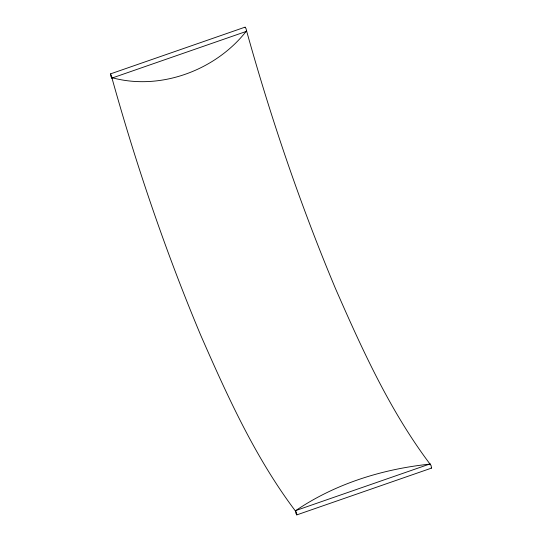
<?xml version="1.0" encoding="UTF-8"?>
<svg xmlns="http://www.w3.org/2000/svg" width="542" height="542" viewBox="0 0 542 542"><rect width="100%" height="100%" fill="white"/><g stroke="black" fill="none" stroke-linecap="round" stroke-linejoin="round"><path stroke-width="0.81" d="M245.065 27.324L246.143 28.794L246.535 31.334L111.821 78.123L110.886 76.436L110.493 73.888L245.208 27.1M430.036 464.094C389.854 410.707 362.103 349.36 335.437 288.459C300.282 204.632 270.953 118.42 246.569 30.86C215.879 70.23 160.479 90.981 111.855 77.648C136.245 165.208 165.567 251.42 200.723 335.247C227.389 396.148 255.14 457.495 295.329 510.882C335.017 483.776 382.483 469.04 430.036 464.094L431.114 465.564L431.507 468.112L296.792 514.9L295.857 513.206L295.465 510.666L430.179 463.877M111.821 78.123L111.618 76.131L110.493 73.888M296.792 514.9L296.589 512.908L295.465 510.666M431.507 468.112L431.188 467.766M430.05 464.406L430.111 464.826"/></g></svg>
